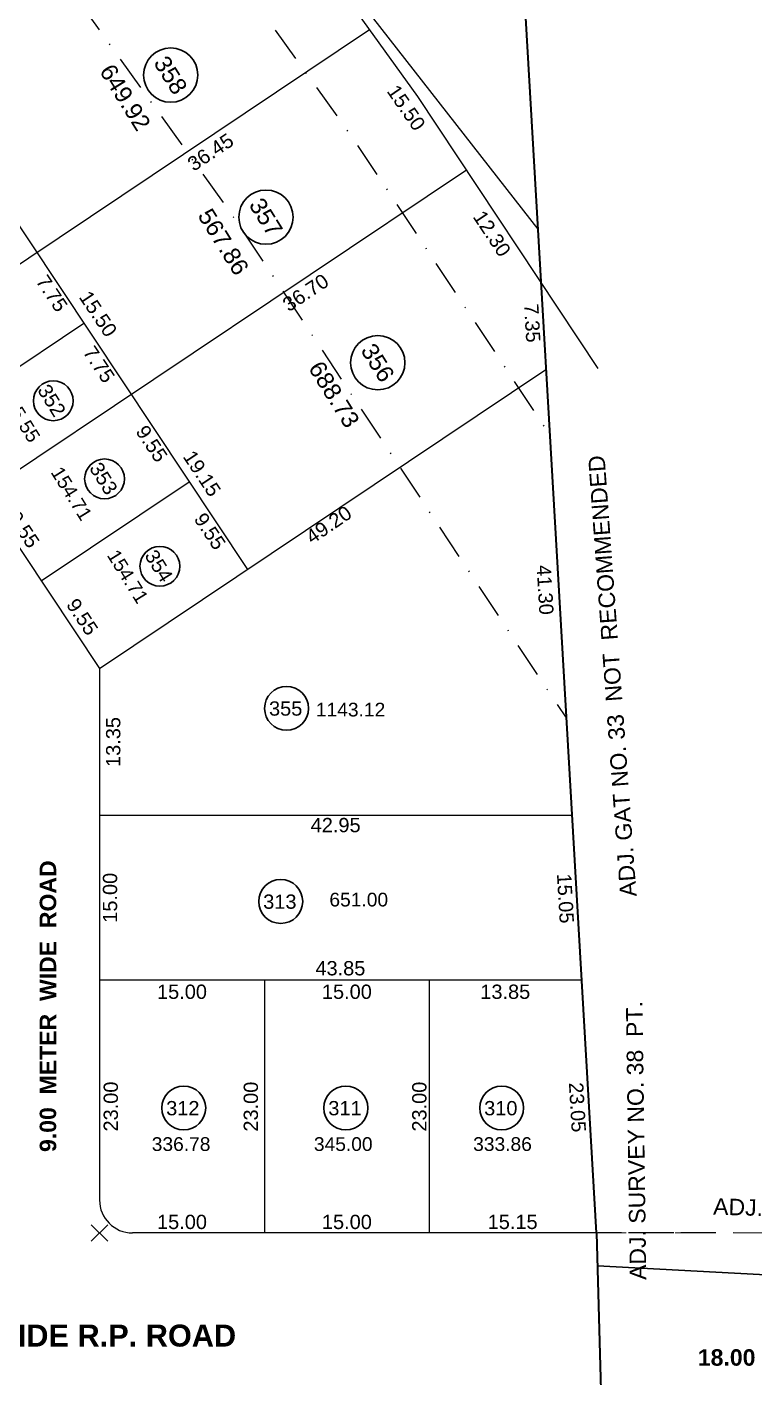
# Model space of a CAD drawing. Header units: millimetres. Extents: x 26213 to 35402, y -1028 to 2462.
# Drawn here: x 35122.6 to 35188.8, y 529.2 to 652.1 of the extents above; entities that cross this region are included whole.
import ezdxf
from ezdxf.enums import TextEntityAlignment as Align

# ---------------------------------------------------------------- set-up
doc = ezdxf.new("R2010")
doc.units = ezdxf.units.MM
doc.header["$PDMODE"] = 3
doc.header["$PDSIZE"] = 0.75
for name, pattern in [('1', [0]), ('DASHDOT2', [12.7, 6.35, -3.175, 0, -3.175]), ('DASHED', [19.05, 12.7, -6.35]), ('DASHED2', [9.525, 6.35, -3.175])]:
    doc.linetypes.add(name, pattern=pattern)
for name, color, linetype in [('adj. gat no', 76, 'Continuous'), ('AREA', 7, 'Continuous'), ('CENTER LINE', 225, 'Continuous'), ('Chamber', 7, '1'), ('DIMEMSION', 7, 'Continuous'), ('NUMBRING', 162, 'Continuous'), ('POINT', 190, 'Continuous'), ('ROAD', 7, 'Continuous')]:
    doc.layers.add(name, color=color, linetype=linetype)
doc.layers.add('CIRCLE', color=197, linetype='Continuous', lineweight=30)
doc.layers.add('LAYOUT PLAN', color=7, linetype='Continuous', lineweight=25)
doc.layers.add('orange line', color=7, linetype='Continuous', lineweight=70, true_color=0xf62c11)
doc.styles.get("Standard").update_dxf_attribs({"font": 'arial.ttf'})
doc.dimstyles.new('LAYOUT PLAN', dxfattribs={"dimtxt": 1.3, "dimasz": 1, "dimexe": 0.18, "dimexo": 0.0625, "dimgap": 0.09, "dimtad": 0, "dimrnd": 0.05, "dimzin": 0, "dimdsep": 46, "dimtxsty": 'Standard', "dimcen": 0, "dimse1": 1, "dimse2": 1, "dimsd1": 1, "dimsd2": 1, "dimadec": 0, "dimazin": 0, "dimtfac": 1, "dimtofl": 0, "dimtmove": 0, "dimatfit": 3, "dimfxl": 1, "dimtolj": 1, "dimtzin": 0, "dimarcsym": 0})

# ---------------------------------------------------------------- blocks, each defined once
blk = doc.blocks.new('*D3047')
at = {"layer": 'Defpoints', "color": 0, "ltscale": 2}
for p in [(35144.17, 543.33), (35129.17, 542.34), (35144.17, 542.34)]:
    blk.add_point(p, dxfattribs=at)
at = {"layer": 'DIMEMSION', "color": 0, "ltscale": 2, "insert": (35136.67, 543.33), "char_height": 1.3, "attachment_point": 5}
blk.add_mtext('\\A1;15.00', dxfattribs=at)
blk = doc.blocks.new('*D3048')
at = {"layer": 'Defpoints', "color": 0, "ltscale": 2}
for p in [(35159.17, 543.33), (35144.17, 542.34), (35159.17, 542.34)]:
    blk.add_point(p, dxfattribs=at)
at = {"layer": 'DIMEMSION', "color": 0, "ltscale": 2, "insert": (35151.67, 543.33), "char_height": 1.3, "attachment_point": 5}
blk.add_mtext('\\A1;15.00', dxfattribs=at)
blk = doc.blocks.new('*D3049')
at = {"layer": 'Defpoints', "color": 0, "ltscale": 2}
for p in [(35174.34, 543.33), (35159.17, 542.34), (35174.34, 542.34)]:
    blk.add_point(p, dxfattribs=at)
at = {"layer": 'DIMEMSION', "color": 0, "ltscale": 2, "insert": (35166.75, 543.33), "char_height": 1.3, "attachment_point": 5}
blk.add_mtext('\\A1;15.15', dxfattribs=at)
blk = doc.blocks.new('*D3249')
at = {"layer": 'Defpoints', "color": 0, "ltscale": 2}
for p in [(35129.17, 565.34), (35144.17, 565.33), (35144.17, 564.28)]:
    blk.add_point(p, dxfattribs=at)
at = {"layer": 'DIMEMSION', "color": 0, "ltscale": 2, "insert": (35136.67, 564.28), "char_height": 1.3, "attachment_point": 5}
blk.add_mtext('\\A1;15.00', dxfattribs=at)
blk = doc.blocks.new('*D3250')
at = {"layer": 'Defpoints', "color": 0, "ltscale": 2}
for p in [(35144.17, 565.33), (35159.17, 565.33), (35159.17, 564.28)]:
    blk.add_point(p, dxfattribs=at)
at = {"layer": 'DIMEMSION', "color": 0, "ltscale": 2, "insert": (35151.67, 564.28), "char_height": 1.3, "attachment_point": 5}
blk.add_mtext('\\A1;15.00', dxfattribs=at)
blk = doc.blocks.new('*D3251')
at = {"layer": 'Defpoints', "color": 0, "ltscale": 2}
for p in [(35159.17, 565.33), (35173, 565.34), (35173, 564.28)]:
    blk.add_point(p, dxfattribs=at)
at = {"layer": 'DIMEMSION', "color": 0, "ltscale": 2, "insert": (35166.08, 564.28), "char_height": 1.3, "attachment_point": 5}
blk.add_mtext('\\A1;13.85', dxfattribs=at)
blk = doc.blocks.new('*D3252')
at = {"layer": 'Defpoints', "color": 0, "ltscale": 2}
for p in [(35129.17, 565.34), (35129.17, 542.34), (35130.2, 542.34)]:
    blk.add_point(p, dxfattribs=at)
at = {"layer": 'DIMEMSION', "color": 0, "ltscale": 2, "insert": (35130.2, 553.84), "char_height": 1.3, "attachment_point": 5, "rotation": 90}
blk.add_mtext('\\A1;23.00', dxfattribs=at)
blk = doc.blocks.new('*D3253')
at = {"layer": 'Defpoints', "color": 0, "ltscale": 2}
for p in [(35129.17, 580.34), (35130.13, 580.34), (35129.17, 565.34)]:
    blk.add_point(p, dxfattribs=at)
at = {"layer": 'DIMEMSION', "color": 0, "ltscale": 2, "insert": (35130.13, 572.84), "char_height": 1.3, "attachment_point": 5, "rotation": 90}
blk.add_mtext('\\A1;15.00', dxfattribs=at)
blk = doc.blocks.new('*D3254')
at = {"layer": 'Defpoints', "color": 0, "ltscale": 2}
for p in [(35129.17, 580.34), (35172.13, 580.34), (35172.13, 579.45)]:
    blk.add_point(p, dxfattribs=at)
at = {"layer": 'DIMEMSION', "color": 0, "ltscale": 2, "insert": (35150.65, 579.45), "char_height": 1.3, "attachment_point": 5}
blk.add_mtext('\\A1;42.95', dxfattribs=at)
blk = doc.blocks.new('*D3255')
at = {"layer": 'Defpoints', "color": 0, "ltscale": 2}
for p in [(35171.11, 580.28), (35172.13, 580.34), (35173, 565.34)]:
    blk.add_point(p, dxfattribs=at)
at = {"layer": 'DIMEMSION', "color": 0, "ltscale": 2, "insert": (35171.55, 572.78), "char_height": 1.3, "attachment_point": 5, "rotation": 273.3275}
blk.add_mtext('\\A1;15.05', dxfattribs=at)
blk = doc.blocks.new('*D3256')
at = {"layer": 'Defpoints', "color": 0, "ltscale": 2}
for p in [(35129.17, 565.34), (35173, 566.42), (35173, 565.34)]:
    blk.add_point(p, dxfattribs=at)
at = {"layer": 'DIMEMSION', "color": 0, "ltscale": 2, "insert": (35151.08, 566.42), "char_height": 1.3, "attachment_point": 5}
blk.add_mtext('\\A1;43.85', dxfattribs=at)
blk = doc.blocks.new('*D3257')
at = {"layer": 'Defpoints', "color": 0, "ltscale": 2}
for p in [(35129.17, 593.7), (35130.42, 593.7), (35129.17, 580.34)]:
    blk.add_point(p, dxfattribs=at)
at = {"layer": 'DIMEMSION', "color": 0, "ltscale": 2, "insert": (35130.42, 587.02), "char_height": 1.3, "attachment_point": 5, "rotation": 90}
blk.add_mtext('\\A1;13.35', dxfattribs=at)
blk = doc.blocks.new('*D3258')
at = {"layer": 'Defpoints', "color": 0, "ltscale": 2}
for p in [(35169.73, 621.55), (35170.31, 620.72), (35129.17, 593.7)]:
    blk.add_point(p, dxfattribs=at)
at = {"layer": 'DIMEMSION', "color": 0, "ltscale": 2, "insert": (35150.02, 606.79), "char_height": 1.3, "attachment_point": 5, "rotation": 34.4656}
blk.add_mtext('\\A1;49.20', dxfattribs=at)
blk = doc.blocks.new('*D3259')
at = {"layer": 'Defpoints', "color": 0, "ltscale": 2}
for p in [(35169.73, 621.55), (35170.89, 580.26), (35172.13, 580.34)]:
    blk.add_point(p, dxfattribs=at)
at = {"layer": 'DIMEMSION', "color": 0, "ltscale": 2, "insert": (35169.7, 600.87), "char_height": 1.3, "attachment_point": 5, "rotation": 273.3275}
blk.add_mtext('\\A1;41.30', dxfattribs=at)
blk = doc.blocks.new('*D3050')
at = {"layer": 'Defpoints', "color": 0, "ltscale": 2}
for p in [(35136.56, 610.18), (35137.33, 610.69), (35142.63, 602.72)]:
    blk.add_point(p, dxfattribs=at)
at = {"layer": 'DIMEMSION', "color": 0, "ltscale": 2, "insert": (35139.21, 606.2), "char_height": 1.3, "attachment_point": 5, "rotation": 303.5838}
blk.add_mtext('\\A1;9.55', dxfattribs=at)
blk = doc.blocks.new('*D3260')
at = {"layer": 'Defpoints', "color": 0, "ltscale": 2}
for p in [(35131.26, 618.16), (35132.03, 618.67), (35137.33, 610.69)]:
    blk.add_point(p, dxfattribs=at)
at = {"layer": 'DIMEMSION', "color": 0, "ltscale": 2, "insert": (35133.91, 614.17), "char_height": 1.3, "attachment_point": 5, "rotation": 303.5865}
blk.add_mtext('\\A1;9.55', dxfattribs=at)
blk = doc.blocks.new('*D3261')
at = {"layer": 'Defpoints', "color": 0, "ltscale": 2}
for p in [(35126.98, 624.62), (35127.75, 625.13), (35132.03, 618.67)]:
    blk.add_point(p, dxfattribs=at)
at = {"layer": 'DIMEMSION', "color": 0, "ltscale": 2, "insert": (35129.12, 621.39), "char_height": 1.3, "attachment_point": 5, "rotation": 303.5865}
blk.add_mtext('\\A1;7.75', dxfattribs=at)
blk = doc.blocks.new('*D3262')
at = {"layer": 'Defpoints', "color": 0, "ltscale": 2}
for p in [(35122.69, 631.07), (35123.46, 631.58), (35127.75, 625.13)]:
    blk.add_point(p, dxfattribs=at)
at = {"layer": 'DIMEMSION', "color": 0, "ltscale": 2, "insert": (35124.83, 627.85), "char_height": 1.3, "attachment_point": 5, "rotation": 303.5865}
blk.add_mtext('\\A1;7.75', dxfattribs=at)
blk = doc.blocks.new('*D3263')
at = {"layer": 'Defpoints', "color": 0, "ltscale": 2}
for p in [(35118.48, 639.08), (35117.71, 638.57), (35123.46, 631.58)]:
    blk.add_point(p, dxfattribs=at)
at = {"layer": 'DIMEMSION', "color": 0, "ltscale": 2, "insert": (35120.2, 634.82), "char_height": 1.3, "attachment_point": 5, "rotation": 303.5865}
blk.add_mtext('\\A1;9.00', dxfattribs=at)
blk = doc.blocks.new('*D3051')
at = {"layer": 'Defpoints', "color": 0, "ltscale": 2}
for p in [(35118.58, 609.65), (35124.93, 602.39), (35123.87, 601.68)]:
    blk.add_point(p, dxfattribs=at)
at = {"layer": 'DIMEMSION', "color": 0, "ltscale": 2, "insert": (35122.27, 606.36), "char_height": 1.3, "attachment_point": 5, "rotation": 303.825}
blk.add_mtext('\\A1;9.55', dxfattribs=at)
blk = doc.blocks.new('*D3052')
at = {"layer": 'Defpoints', "color": 0, "ltscale": 2}
for p in [(35123.87, 601.68), (35129.17, 593.7), (35130.26, 594.44)]:
    blk.add_point(p, dxfattribs=at)
at = {"layer": 'DIMEMSION', "color": 0, "ltscale": 2, "insert": (35127.6, 598.41), "char_height": 1.3, "attachment_point": 5, "rotation": 303.825}
blk.add_mtext('\\A1;9.55', dxfattribs=at)
blk = doc.blocks.new('*D3301')
at = {"layer": 'Defpoints', "color": 0, "ltscale": 2}
for p in [(35143.23, 666.5), (35143.96, 665.4), (35113.5, 646.58)]:
    blk.add_point(p, dxfattribs=at)
at = {"layer": 'DIMEMSION', "color": 0, "ltscale": 2, "insert": (35129.1, 655.45), "char_height": 1.3, "attachment_point": 5, "rotation": 33.825}
blk.add_mtext('\\A1;35.80', dxfattribs=at)
blk = doc.blocks.new('*D3302')
at = {"layer": 'Defpoints', "color": 0, "ltscale": 2}
for p in [(35143.23, 666.5), (35153.72, 651.86), (35152.77, 651.18)]:
    blk.add_point(p, dxfattribs=at)
at = {"layer": 'DIMEMSION', "color": 0, "ltscale": 2, "insert": (35147.53, 658.5), "char_height": 1.3, "attachment_point": 5, "rotation": 305.6566}
blk.add_mtext('\\A1;18.00', dxfattribs=at)
blk = doc.blocks.new('*D3303')
at = {"layer": 'Defpoints', "color": 0, "ltscale": 2}
for p in [(35153.72, 651.86), (35162.54, 639.11), (35161.47, 638.38)]:
    blk.add_point(p, dxfattribs=at)
at = {"layer": 'DIMEMSION', "color": 0, "ltscale": 2, "insert": (35157.07, 644.75), "char_height": 1.3, "attachment_point": 5, "rotation": 304.6535}
blk.add_mtext('\\A1;15.50', dxfattribs=at)
blk = doc.blocks.new('*D3304')
at = {"layer": 'Defpoints', "color": 0, "ltscale": 2}
for p in [(35162.52, 639.1), (35168.26, 628.17), (35169.31, 628.87)]:
    blk.add_point(p, dxfattribs=at)
at = {"layer": 'DIMEMSION', "color": 0, "ltscale": 2, "insert": (35164.87, 633.29), "char_height": 1.3, "attachment_point": 5, "rotation": 303.5585}
blk.add_mtext('\\A1;12.30', dxfattribs=at)
blk = doc.blocks.new('*D3054')
at = {"layer": 'Defpoints', "color": 0, "ltscale": 2}
for p in [(35169.31, 628.87), (35168.74, 621.49), (35169.73, 621.55)]:
    blk.add_point(p, dxfattribs=at)
at = {"layer": 'DIMEMSION', "color": 0, "ltscale": 2, "insert": (35168.53, 625.15), "char_height": 1.3, "attachment_point": 5, "rotation": 273.3275}
blk.add_mtext('\\A1;7.35', dxfattribs=at)
blk = doc.blocks.new('*D3305')
at = {"layer": 'Defpoints', "color": 0, "ltscale": 2}
for p in [(35162.52, 639.1), (35163.17, 638.14), (35132.03, 618.67)]:
    blk.add_point(p, dxfattribs=at)
at = {"layer": 'DIMEMSION', "color": 0, "ltscale": 2, "insert": (35147.92, 627.92), "char_height": 1.3, "attachment_point": 5, "rotation": 33.825}
blk.add_mtext('\\A1;36.70', dxfattribs=at)
blk = doc.blocks.new('*D3306')
at = {"layer": 'Defpoints', "color": 0, "ltscale": 2}
for p in [(35132.03, 618.67), (35143.78, 603.49), (35142.63, 602.72)]:
    blk.add_point(p, dxfattribs=at)
at = {"layer": 'DIMEMSION', "color": 0, "ltscale": 2, "insert": (35138.49, 611.46), "char_height": 1.3, "attachment_point": 5, "rotation": 303.5865}
blk.add_mtext('\\A1;19.15', dxfattribs=at)
blk = doc.blocks.new('*D3307')
at = {"layer": 'Defpoints', "color": 0, "ltscale": 2}
for p in [(35123.46, 631.58), (35133.35, 619.55), (35132.09, 618.71)]:
    blk.add_point(p, dxfattribs=at)
at = {"layer": 'DIMEMSION', "color": 0, "ltscale": 2, "insert": (35129.04, 625.99), "char_height": 1.3, "attachment_point": 5, "rotation": 303.825}
blk.add_mtext('\\A1;15.50', dxfattribs=at)
blk = doc.blocks.new('*D3308')
at = {"layer": 'Defpoints', "color": 0, "ltscale": 2}
for p in [(35153.72, 651.86), (35154.4, 650.85), (35123.46, 631.58)]:
    blk.add_point(p, dxfattribs=at)
at = {"layer": 'DIMEMSION', "color": 0, "ltscale": 2, "insert": (35139.27, 640.71), "char_height": 1.3, "attachment_point": 5, "rotation": 33.825}
blk.add_mtext('\\A1;36.45', dxfattribs=at)
blk = doc.blocks.new('*D3309')
at = {"layer": 'Defpoints', "color": 0, "ltscale": 2}
for p in [(35113.5, 646.58), (35123.52, 631.63), (35124.87, 632.53)]:
    blk.add_point(p, dxfattribs=at)
at = {"layer": 'DIMEMSION', "color": 0, "ltscale": 2, "insert": (35119.86, 640.01), "char_height": 1.3, "attachment_point": 5, "rotation": 303.825}
blk.add_mtext('\\A1;18.00', dxfattribs=at)
blk = doc.blocks.new('*D3313')
at = {"layer": 'Defpoints', "color": 0, "ltscale": 2}
for p in [(35158.27, 565.33), (35159.17, 565.33), (35159.17, 542.34)]:
    blk.add_point(p, dxfattribs=at)
at = {"layer": 'DIMEMSION', "color": 0, "ltscale": 2, "insert": (35158.27, 553.83), "char_height": 1.3, "attachment_point": 5, "rotation": 90}
blk.add_mtext('\\A1;23.00', dxfattribs=at)
blk = doc.blocks.new('*D3314')
at = {"layer": 'Defpoints', "color": 0, "ltscale": 2}
for p in [(35142.94, 565.33), (35144.17, 565.33), (35144.17, 542.34)]:
    blk.add_point(p, dxfattribs=at)
at = {"layer": 'DIMEMSION', "color": 0, "ltscale": 2, "insert": (35142.94, 553.83), "char_height": 1.3, "attachment_point": 5, "rotation": 90}
blk.add_mtext('\\A1;23.00', dxfattribs=at)
blk = doc.blocks.new('*D3315')
at = {"layer": 'Defpoints', "color": 0, "ltscale": 2}
for p in [(35171.97, 565.27), (35173, 565.34), (35174.34, 542.34)]:
    blk.add_point(p, dxfattribs=at)
at = {"layer": 'DIMEMSION', "color": 0, "ltscale": 2, "insert": (35172.64, 553.77), "char_height": 1.3, "attachment_point": 5, "rotation": 273.3275}
blk.add_mtext('\\A1;23.05', dxfattribs=at)

msp = doc.modelspace()

# ---------------------------------------------------------------- linework, layer by layer
at = {"color": 1, "lineweight": 35}
msp.add_lwpolyline([(35178.167, 404.589), (35181.38, 290.065), (35181.38, 290.065), (34953.574, 285.764), (34953.574, 567.995), (34956.321, 602.668), (34961.196, 880.404), (35152.829, 872.299), (35165.087, 701.488), (35174.34, 542.335), (35174.387, 542.333), (35178.167, 404.589)], dxfattribs=at)
at = {"layer": 'CENTER LINE', "color": 1, "linetype": 'DASHDOT2', "ltscale": 0.5, "flags": 128}
msp.add_lwpolyline([(34929.547, 852.9), (34951.849, 838.513), (34977.212, 820.562), (35001.602, 802.17), (35024.653, 783.278), (35046.889, 763.364), (35075.968, 734.765), (35103.219, 704.958), (35123.096, 681.216), (35135.018, 665.93), (35152.335, 641.793), (35170.116, 614.987)], dxfattribs=at)
at = {"layer": 'CENTER LINE', "linetype": 'DASHDOT2', "ltscale": 0.5, "flags": 128}
msp.add_lwpolyline([(34929.547, 837.43), (34944.566, 827.741), (34969.541, 810.064), (34993.565, 791.948), (35016.193, 773.404), (35037.99, 753.883), (35066.607, 725.739), (35093.433, 696.396), (35112.983, 673.043), (35124.607, 658.14), (35141.633, 634.408), (35171.615, 589.211)], dxfattribs=at)
at = {"layer": 'Chamber', "linetype": 'DASHED2'}
for p, q in [((35165.087, 701.488), (35174.34, 542.335)), ((35174.34, 542.335), (35174.387, 542.333)), ((35174.387, 542.333), (35178.167, 404.589))]:
    msp.add_line(p, q, dxfattribs=at)
at = {"layer": 'CIRCLE'}
for centre, radius in [((35135.643, 647.721), 2.47), ((35144.311, 634.792), 2.47), ((35154.485, 621.546), 2.47), ((35124.962, 618.075), 1.812), ((35129.628, 610.967), 1.812), ((35134.661, 603.011), 1.812), ((35146.183, 590.084), 2), ((35145.653, 572.505), 2), ((35136.827, 553.707), 2), ((35151.576, 553.707), 2), ((35165.754, 553.707), 2)]:
    msp.add_circle(centre, radius, dxfattribs=at)
at = {"layer": 'LAYOUT PLAN', "lineweight": 25}
for p, q in [((35165.087, 701.488), (35174.34, 542.335)), ((35174.469, 539.335), (35385.291, 528.044))]:
    msp.add_line(p, q, dxfattribs=at)
at = {"layer": 'LAYOUT PLAN', "ltscale": 2}
for p, q in [((35144.921, 664.136), (35158.097, 645.769)), ((35110.001, 622.566), (35153.725, 651.864)), ((35113.5, 646.581), (35142.625, 602.722)), ((35158.097, 645.769), (35174.515, 621.02)), ((35118.576, 609.653), (35162.539, 639.112)), ((35101.696, 635.072), (35129.167, 593.704)), ((35114.276, 616.104), (35127.745, 625.13)), ((35129.167, 593.704), (35169.772, 620.913)), ((35123.873, 601.677), (35137.331, 610.695)), ((35129.167, 593.704), (35129.167, 545.335)), ((35172.131, 580.335), (35129.167, 580.335)), ((35173.003, 565.335), (35129.167, 565.335)), ((35144.167, 565.326), (35144.167, 542.335)), ((35159.167, 565.326), (35159.167, 542.335)), ((35174.34, 542.335), (35132.167, 542.335))]:
    msp.add_line(p, q, dxfattribs=at)
at = {"layer": 'LAYOUT PLAN', "linetype": 'DASHED', "lineweight": 15, "ltscale": 0.1}
msp.add_line((35182.805, 542.334), (35174.34, 542.34), dxfattribs=at)
at = {"layer": 'LAYOUT PLAN', "flags": 128}
msp.add_lwpolyline([(35016.811, 798.733, -0.0265914), (35017.068, 798.545), (35029.209, 788.595), (35051.681, 768.47), (35081.009, 739.626), (35108.488, 709.569), (35128.541, 685.616), (35169.028, 633.708)], format="xyb", dxfattribs=at)
at = {"layer": 'LAYOUT PLAN', "linetype": 'DASHED2', "ltscale": 0.5, "flags": 128}
msp.add_lwpolyline([(35215.902, 546.373, -0.5050398), (35212.139, 542.314), (35174.513, 542.34)], format="xyb", dxfattribs=at)
msp.add_lwpolyline([(35181.412, 542.335), (35174.513, 542.34)], dxfattribs=at)
msp.add_lwpolyline([(35181.412, 542.335), (35174.513, 542.34)], dxfattribs=at)
at = {"layer": 'LAYOUT PLAN', "color": 1, "lineweight": 30}
msp.add_lwpolyline([(35193.979, 374.488), (35179.023, 374.069), (35178.085, 408.899), (35174.469, 539.335), (35385.291, 528.044), (35388.619, 466.998), (35395.102, 397.864), (35399.876, 305.304), (35219.072, 292.694), (35217.131, 362.705), (35194.327, 362.065), (35193.979, 374.488)], close=True, dxfattribs=at)
at = {"layer": 'LAYOUT PLAN', "ltscale": 2}
msp.add_arc((35132.167, 545.335), 3, 180, 270, dxfattribs=at)
at = {"layer": 'POINT'}
msp.add_point((35129.167, 542.335), dxfattribs=at)

# ---------------------------------------------------------------- texts
at = {"layer": 'adj. gat no', "char_height": 1.5, "attachment_point": 4}
for s, insert, width, rotation in [('\\pi10.099;ADJ. GAT NO. 33  NOT  RECOMMENDED', (35178.026, 562.863), 60.37153, 94.16189), ('\\pi2.2372;ADJ. GAT NO. 33.', (35182.759, 544.796), 21.52586, 358.48416)]:
    msp.add_mtext(s, dxfattribs=dict(at, insert=insert, width=width, rotation=rotation))
at = {"layer": 'AREA'}
for s, height, p in [('649.92', 1.545, (35131.509, 645.694)), ('567.86', 1.545, (35140.443, 632.549)), (' 688.73', 1.545, (35150.359, 618.916)), ('125.55', 1.25, (35121.912, 616.743)), ('154.71', 1.25, (35126.629, 609.641)), ('154.71', 1.25, (35131.741, 602.086))]:
    msp.add_text(s, height=height, rotation=301.90672, dxfattribs=at).set_placement(p, align=Align.MIDDLE_CENTER)
for s, p in [('1143.12', (35152.006, 589.967)), ('651.00', (35152.75, 572.675)), ('336.78', (35136.59, 550.424)), ('345.00', (35151.34, 550.424)), ('333.86', (35165.828, 550.424))]:
    msp.add_text(s, height=1.25, dxfattribs=at).set_placement(p, align=Align.MIDDLE_CENTER)
at = {"layer": 'NUMBRING', "color": 7}
for s, height, p in [('358', 1.545, (35135.643, 647.721)), ('357', 1.545, (35144.311, 634.792)), ('356', 1.545, (35154.485, 621.546)), ('352', 1.3, (35124.823, 618.112)), ('353', 1.3, (35129.539, 611.01)), ('354', 1.3, (35134.57, 603.05))]:
    msp.add_text(s, height=height, rotation=301.90672, dxfattribs=at).set_placement(p, align=Align.MIDDLE)
for s, p in [('355', (35146.103, 590.069)), ('313', (35145.573, 572.49)), ('312', (35136.747, 553.692)), ('311', (35151.496, 553.692)), ('310', (35165.674, 553.692))]:
    msp.add_text(s, height=1.3, dxfattribs=at).set_placement(p, align=Align.MIDDLE)
at = {"layer": 'orange line', "color": 7, "lineweight": 25, "insert": (35178.419, 520.471), "char_height": 1.5, "width": 60.37153, "attachment_point": 4, "rotation": 90.80246}
msp.add_mtext('\\pi17.584;ADJ. SURVEY NO. 38  PT.', dxfattribs=at)
at = {"layer": 'ROAD', "char_height": 1.5, "attachment_point": 4}
for s, insert, width, rotation in [('\\pi8.9499;{\\fArial|b1|i0|c0|p34;9.00  METER  WIDE  ROAD}', (35099.897, 643.065), 44.27566, 33.99749), ('\\pi4.8256;{\\fArial|b1|i0|c0|p34;9.00  METER  WIDE  ROAD}', (35124.486, 544.876), 36.02714, 90)]:
    msp.add_mtext(s, dxfattribs=dict(at, insert=insert, width=width, rotation=rotation))
at = {"layer": 'ROAD', "color": 7, "attachment_point": 4}
for s, insert, char_height, width in [('\\pi23.994;{\\fArial|b1|i0|c0|p34;18.00  METER  WIDE R.P. ROAD}', (35075.225, 532.979), 2, 90.01173), ('\\pi6.3984;{\\fArial|b1|i0|c0|p34;18.00  METER  WIDE R.P. ROAD}', (35177.2, 530.988), 1.5, 44.31428)]:
    msp.add_mtext(s, dxfattribs=dict(at, insert=insert, char_height=char_height, width=width))

# ---------------------------------------------------------------- dimensions: what is measured, and where the dimension line sits
at = {"layer": 'DIMEMSION', "ltscale": 2}
for p1, p2, distance, picture, middle in [((35113.502, 646.579), (35143.227, 666.496), -1.314, '*D3301', (35129.096, 655.446)), ((35143.227, 666.496), (35153.725, 651.864), -1.169, '*D3302', (35147.526, 658.498)), ((35123.46, 631.584), (35153.725, 651.864), -1.219, '*D3308', (35139.271, 640.711)), ((35153.725, 651.864), (35162.539, 639.112), -1.294, '*D3303', (35157.068, 644.752)), ((35113.502, 646.579), (35123.522, 631.625), 1.625, '*D3309', (35119.862, 640.007)), ((35132.034, 618.671), (35162.521, 639.1), -1.161, '*D3305', (35147.924, 627.921)), ((35162.521, 639.1), (35169.309, 628.867), -1.254, '*D3304', (35164.871, 633.29)), ((35123.46, 631.584), (35132.088, 618.707), 1.522, '*D3307', (35129.038, 625.993)), ((35169.309, 628.867), (35169.735, 621.55), -0.996, '*D3054', (35168.528, 625.151)), ((35129.1669, 593.7044), (35169.7347, 621.55), -1.0127, '*D3258', (35150.0239, 606.7923)), ((35169.735, 621.55), (35172.131, 580.335), -1.24, '*D3259', (35169.695, 600.871)), ((35132.0341, 618.6711), (35142.625, 602.7224), 1.3883, '*D3306', (35138.4861, 611.4647)), ((35142.625, 602.722), (35137.331, 610.695), 0.925, '*D3050', (35139.208, 606.197)), ((35129.167, 580.335), (35129.167, 593.704), -1.256, '*D3257', (35130.423, 587.02)), ((35173.003, 565.335), (35172.131, 580.335), 1.02, '*D3255', (35171.549, 572.776)), ((35129.167, 565.335), (35173.003, 565.335), 1.086, '*D3256', (35151.085, 566.421)), ((35174.34, 542.335), (35173.003, 565.335), 1.037, '*D3315', (35172.636, 553.775))]:
    dim = msp.add_aligned_dim(p1=p1, p2=p2, distance=distance, dimstyle='LAYOUT PLAN', dxfattribs=at)
    dim.commit()
    dim.dimension.update_dxf_attribs({"geometry": picture, "text_midpoint": middle})
for base, p1, p2, angle, picture, middle in [((35117.709, 638.572), (35123.46, 631.584), (35118.479, 639.083), 303.58653, '*D3263', (35120.199, 634.822)), ((35122.689, 631.072), (35127.745, 625.13), (35123.46, 631.584), 303.58653, '*D3262', (35124.832, 627.845)), ((35126.975, 624.618), (35132.034, 618.671), (35127.745, 625.13), 303.58653, '*D3261', (35129.12, 621.389)), ((35131.264, 618.16), (35137.331, 610.695), (35132.034, 618.671), 303.58653, '*D3260', (35133.912, 614.172)), ((35124.933, 602.387), (35118.576, 609.653), (35123.873, 601.677), 123.82502, '*D3051', (35122.268, 606.364)), ((35130.26, 594.437), (35123.873, 601.677), (35129.167, 593.704), 123.82502, '*D3052', (35127.597, 598.412))]:
    dim = msp.add_linear_dim(base=base, p1=p1, p2=p2, angle=angle, dimstyle='LAYOUT PLAN', override={"dimtmove": 1}, dxfattribs=at)
    dim.commit()
    dim.dimension.update_dxf_attribs({"geometry": picture, "text_midpoint": middle})
for base, p1, p2, picture, middle in [((35130.133, 580.335), (35129.167, 565.335), (35129.167, 580.335), '*D3253', (35130.133, 572.835)), ((35130.195, 542.335), (35129.167, 565.335), (35129.167, 542.335), '*D3252', (35130.195, 553.835)), ((35142.943, 565.326), (35144.167, 542.335), (35144.167, 565.326), '*D3314', (35142.943, 553.831)), ((35158.274, 565.326), (35159.167, 542.335), (35159.167, 565.326), '*D3313', (35158.274, 553.831))]:
    dim = msp.add_linear_dim(base=base, p1=p1, p2=p2, angle=90, dimstyle='LAYOUT PLAN', dxfattribs=at)
    dim.commit()
    dim.dimension.update_dxf_attribs({"geometry": picture, "text_midpoint": middle})
for base, p1, p2, picture, middle in [((35172.131, 579.447), (35129.167, 580.335), (35172.131, 580.335), '*D3254', (35150.649, 579.447)), ((35144.167, 564.285), (35129.167, 565.335), (35144.167, 565.326), '*D3249', (35136.667, 564.285)), ((35144.167, 543.33), (35129.167, 542.335), (35144.167, 542.335), '*D3047', (35136.667, 543.33))]:
    dim = msp.add_linear_dim(base=base, p1=p1, p2=p2, dimstyle='LAYOUT PLAN', dxfattribs=at)
    dim.commit()
    dim.dimension.update_dxf_attribs({"geometry": picture, "text_midpoint": middle})
for base, p1, p2, picture, middle in [((35159.167, 564.285), (35144.167, 565.326), (35159.167, 565.326), '*D3250', (35151.667, 564.285)), ((35173.003, 564.285), (35159.167, 565.326), (35173.003, 565.335), '*D3251', (35166.085, 564.285)), ((35159.167, 543.33), (35144.167, 542.335), (35159.167, 542.335), '*D3048', (35151.667, 543.33)), ((35174.34, 543.33), (35159.167, 542.335), (35174.34, 542.34), '*D3049', (35166.753, 543.33))]:
    dim = msp.add_linear_dim(base=base, p1=p1, p2=p2, dimstyle='LAYOUT PLAN', override={"dimtmove": 1}, dxfattribs=at)
    dim.commit()
    dim.dimension.update_dxf_attribs({"geometry": picture, "text_midpoint": middle})

doc.saveas('drawing.dxf')
